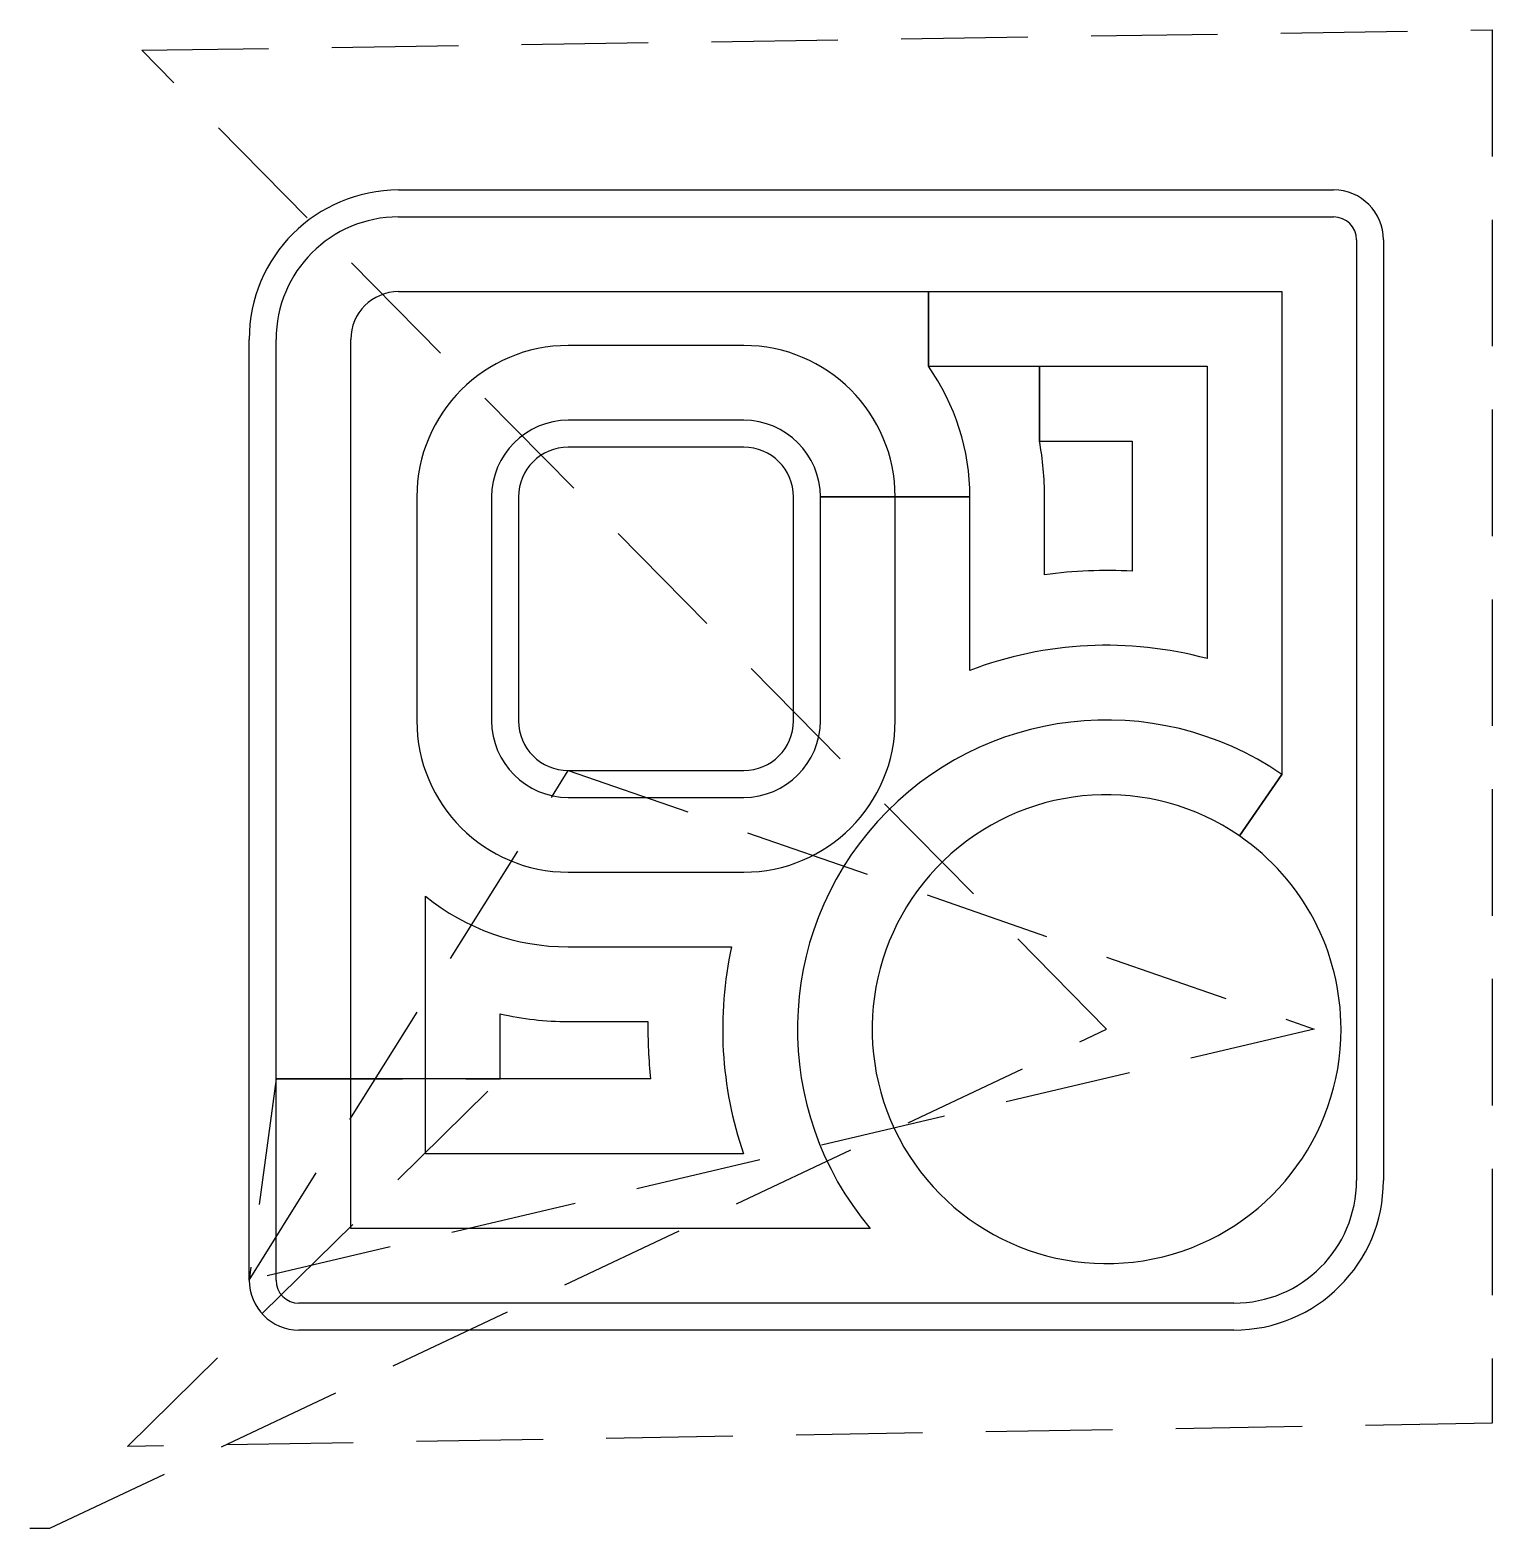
# Model space of a CAD drawing. Extents: x 0 to 73.4, y 0 to 75.2.
import ezdxf

# ---------------------------------------------------------------- set-up
doc = ezdxf.new("R2010")
doc.units = 0
doc.linetypes.add('DASHED2', pattern=[9.525, 6.35, -3.175])
doc.layers.get('0').update_dxf_attribs({"linetype": 'CONTINUOUS'})

msp = doc.modelspace()

# ---------------------------------------------------------------- linework, layer by layer
at = {"color": 1, "linetype": 'DASHED2'}
for p, q in [((5.621, 74.161, 1), (73.36, 75.181, 1)), ((73.36, 75.181, 1), (73.36, 5.256, 1)), ((54.021, 25.038, 1), (5.621, 74.161, 1)), ((10.998, 12.436, 10), (27.011, 38.016, 10)), ((10.998, 12.436, 10), (27.011, 38.016, 10)), ((10.998, 12.436, 10), (27.011, 38.016, 10)), ((27.011, 38.016, 10), (27.011, 38.016, 1)), ((27.011, 38.016, -5), (27.011, 38.016, 10)), ((27.011, 38.016, 10), (64.435, 25.038, 10)), ((27.011, 38.016, 10), (27.011, 38.016, -4)), ((27.011, 38.016, -10), (27.011, 38.016, 10)), ((27.011, 38.016, 10), (64.435, 25.038, 10)), ((27.011, 38.016, 10), (27.011, 38.016, -9)), ((27.011, 38.016, -12.5), (27.011, 38.016, 10)), ((27.011, 38.016, 10), (64.435, 25.038, 10)), ((1, 0, 1), (54.021, 25.038, 1)), ((64.435, 25.038, 10), (10.998, 12.436, 10)), ((64.435, 25.038, 10), (10.998, 12.436, 10)), ((4.892, 4.091, 5), (23.598, 22.536, 5)), ((12.348, 22.536, 10), (10.998, 12.436, 10)), ((12.348, 22.536, -3.75), (12.348, 22.536, 10)), ((12.348, 22.536, 10), (23.598, 22.536, 10)), ((12.348, 22.536, -7.5), (12.348, 22.536, 10)), ((12.348, 22.536, 10), (23.598, 22.536, 10)), ((12.348, 22.536, -11.25), (12.348, 22.536, 10)), ((12.348, 22.536, 10), (23.598, 22.536, 10)), ((12.348, 22.536, -12.5), (12.348, 22.536, 10)), ((23.598, 22.536, 5), (23.598, 22.536, 1)), ((23.598, 22.536, 10), (23.598, 22.536, -2.75)), ((23.598, 22.536, 10), (23.598, 22.536, -6.5)), ((23.598, 22.536, 10), (23.598, 22.536, -10.25)), ((10.998, 12.436, 10), (10.998, 12.436, 1)), ((10.998, 12.436, -5), (10.998, 12.436, 10)), ((10.998, 12.436, 10), (10.998, 12.436, -4)), ((10.998, 12.436, -10), (10.998, 12.436, 10)), ((10.998, 12.436, 10), (10.998, 12.436, -9)), ((10.998, 12.436, -12.5), (10.998, 12.436, 10)), ((73.36, 5.256, 1), (4.892, 4.091, 1)), ((4.892, 4.091, 1), (4.892, 4.091, 5)), ((0, 0, 5), (1, 0, 1))]:
    msp.add_line(p, q, dxfattribs=at)
at = {"color": 0}
for p, q in [((73.36, 75.181, 1), (73.36, 75.181, -10)), ((73.36, 75.181, -10), (73.36, 75.181, 1)), ((5.621, 74.161, 1), (5.621, 74.161, -10)), ((5.621, 74.161, -10), (5.621, 74.161, 1)), ((18.498, 67.151, -5), (65.41, 67.151, -5)), ((18.498, 67.151, -10), (65.41, 67.151, -10)), ((18.498, 67.151, -12.5), (65.41, 67.151, -12.5)), ((18.498, 65.801, -3.75), (65.41, 65.801, -3.75)), ((18.498, 65.801, -7.5), (65.41, 65.801, -7.5)), ((18.498, 65.801, -11.25), (65.41, 65.801, -11.25)), ((18.498, 65.801, -12.5), (65.41, 65.801, -12.5)), ((66.56, 64.651, -3.75), (66.56, 17.436, -3.75)), ((66.56, 64.651, -7.5), (66.56, 17.436, -7.5)), ((66.56, 64.651, -11.25), (66.56, 17.436, -11.25)), ((66.56, 64.651, -12.5), (66.56, 17.436, -12.5)), ((67.91, 64.651, -5), (67.91, 17.436, -5)), ((67.91, 64.651, -10), (67.91, 17.436, -10)), ((67.91, 64.651, -12.5), (67.91, 17.436, -12.5)), ((18.498, 62.051, -3.75), (45.077, 62.051, -3.75)), ((18.498, 62.051, -7.5), (45.077, 62.051, -7.5)), ((18.498, 62.051, -11.25), (45.077, 62.051, -11.25)), ((18.498, 62.051, -12.5), (45.077, 62.051, -12.5)), ((45.077, 62.051, -3.75), (45.077, 58.301, -3.75)), ((45.077, 58.301, -3.75), (45.077, 62.051, -3.75)), ((45.077, 62.051, -3.75), (62.81, 62.051, -3.75)), ((45.077, 62.051, -7.5), (45.077, 58.301, -7.5)), ((45.077, 58.301, -7.5), (45.077, 62.051, -7.5)), ((45.077, 62.051, -7.5), (62.81, 62.051, -7.5)), ((45.077, 62.051, -11.25), (45.077, 58.301, -11.25)), ((45.077, 58.301, -11.25), (45.077, 62.051, -11.25)), ((45.077, 62.051, -11.25), (62.81, 62.051, -11.25)), ((45.077, 62.051, -12.5), (45.077, 58.301, -12.5)), ((45.077, 58.301, -12.5), (45.077, 62.051, -12.5)), ((45.077, 62.051, -12.5), (62.81, 62.051, -12.5)), ((62.81, 62.051, -3.75), (62.81, 37.823, -3.75)), ((62.81, 62.051, -7.5), (62.81, 37.823, -7.5)), ((62.81, 62.051, -11.25), (62.81, 37.823, -11.25)), ((62.81, 62.051, -12.5), (62.81, 37.823, -12.5)), ((10.998, 12.436, -5), (10.998, 59.651, -5)), ((10.998, 12.436, -10), (10.998, 59.651, -10)), ((10.998, 12.436, -12.5), (10.998, 59.651, -12.5)), ((12.348, 22.536, -3.75), (12.348, 59.651, -3.75)), ((12.348, 22.536, -7.5), (12.348, 59.651, -7.5)), ((12.348, 22.536, -11.25), (12.348, 59.651, -11.25)), ((12.348, 22.536, -12.5), (12.348, 59.651, -12.5)), ((16.098, 22.536, -3.75), (16.098, 59.651, -3.75)), ((16.098, 22.536, -7.5), (16.098, 59.651, -7.5)), ((16.098, 22.536, -11.25), (16.098, 59.651, -11.25)), ((16.098, 22.536, -12.5), (16.098, 59.651, -12.5)), ((35.812, 59.345, -3.75), (27.011, 59.345, -3.75)), ((35.812, 59.345, -7.5), (27.011, 59.345, -7.5)), ((35.812, 59.345, -11.25), (27.011, 59.345, -11.25)), ((35.812, 59.345, -12.5), (27.011, 59.345, -12.5)), ((45.077, 58.301, -3.75), (50.649, 58.301, -3.75)), ((45.077, 58.301, -7.5), (50.649, 58.301, -7.5)), ((45.077, 58.301, -11.25), (50.649, 58.301, -11.25)), ((45.077, 58.301, -12.5), (50.649, 58.301, -12.5)), ((50.649, 58.301, -3.75), (50.649, 54.551, -3.75)), ((50.649, 54.551, -3.75), (50.649, 58.301, -3.75)), ((50.649, 58.301, -3.75), (59.06, 58.301, -3.75)), ((50.649, 58.301, -7.5), (50.649, 54.551, -7.5)), ((50.649, 54.551, -7.5), (50.649, 58.301, -7.5)), ((50.649, 58.301, -7.5), (59.06, 58.301, -7.5)), ((50.649, 58.301, -11.25), (50.649, 54.551, -11.25)), ((50.649, 54.551, -11.25), (50.649, 58.301, -11.25)), ((50.649, 58.301, -11.25), (59.06, 58.301, -11.25)), ((50.649, 58.301, -12.5), (50.649, 54.551, -12.5)), ((50.649, 54.551, -12.5), (50.649, 58.301, -12.5)), ((50.649, 58.301, -12.5), (59.06, 58.301, -12.5)), ((59.06, 58.301, -3.75), (59.06, 43.631, -3.75)), ((59.06, 58.301, -7.5), (59.06, 43.631, -7.5)), ((59.06, 58.301, -11.25), (59.06, 43.631, -11.25)), ((59.06, 58.301, -12.5), (59.06, 43.631, -12.5)), ((35.812, 55.595, -3.75), (27.011, 55.595, -3.75)), ((35.812, 55.595, -7.5), (27.011, 55.595, -7.5)), ((35.812, 55.595, -11.25), (27.011, 55.595, -11.25)), ((35.812, 55.595, -12.5), (27.011, 55.595, -12.5)), ((35.812, 54.245, -5), (27.011, 54.245, -5)), ((35.812, 54.245, -10), (27.011, 54.245, -10)), ((35.812, 54.245, -12.5), (27.011, 54.245, -12.5)), ((50.649, 54.551, -3.75), (55.31, 54.551, -3.75)), ((50.649, 54.551, -7.5), (55.31, 54.551, -7.5)), ((50.649, 54.551, -11.25), (55.31, 54.551, -11.25)), ((50.649, 54.551, -12.5), (55.31, 54.551, -12.5)), ((55.31, 54.551, -3.75), (55.31, 48.016, -3.75)), ((55.31, 54.551, -7.5), (55.31, 48.016, -7.5)), ((55.31, 54.551, -11.25), (55.31, 48.016, -11.25)), ((55.31, 54.551, -12.5), (55.31, 48.016, -12.5)), ((19.411, 51.745, -3.75), (19.411, 40.516, -3.75)), ((19.411, 51.745, -7.5), (19.411, 40.516, -7.5)), ((19.411, 51.745, -11.25), (19.411, 40.516, -11.25)), ((19.411, 51.745, -12.5), (19.411, 40.516, -12.5)), ((23.161, 51.745, -3.75), (23.161, 40.516, -3.75)), ((23.161, 51.745, -7.5), (23.161, 40.516, -7.5)), ((23.161, 51.745, -11.25), (23.161, 40.516, -11.25)), ((23.161, 51.745, -12.5), (23.161, 40.516, -12.5)), ((24.511, 51.745, -5), (24.511, 40.516, -5)), ((24.511, 51.745, -10), (24.511, 40.516, -10)), ((24.511, 51.745, -12.5), (24.511, 40.516, -12.5)), ((38.312, 40.516, -5), (38.312, 51.745, -5)), ((38.312, 40.516, -10), (38.312, 51.745, -10)), ((38.312, 40.516, -12.5), (38.312, 51.745, -12.5)), ((43.412, 51.745, -3.75), (39.662, 51.745, -3.75)), ((39.662, 40.516, -3.75), (39.662, 51.745, -3.75)), ((39.662, 51.745, -3.75), (47.162, 51.745, -3.75)), ((43.412, 51.745, -7.5), (39.662, 51.745, -7.5)), ((39.662, 40.516, -7.5), (39.662, 51.745, -7.5)), ((39.662, 51.745, -7.5), (47.162, 51.745, -7.5)), ((43.412, 51.745, -11.25), (39.662, 51.745, -11.25)), ((39.662, 40.516, -11.25), (39.662, 51.745, -11.25)), ((39.662, 51.745, -11.25), (47.162, 51.745, -11.25)), ((43.412, 51.745, -12.5), (39.662, 51.745, -12.5)), ((39.662, 40.516, -12.5), (39.662, 51.745, -12.5)), ((39.662, 51.745, -12.5), (47.162, 51.745, -12.5)), ((47.162, 51.745, -3.75), (43.412, 51.745, -3.75)), ((43.412, 40.516, -3.75), (43.412, 51.745, -3.75)), ((47.162, 51.745, -7.5), (43.412, 51.745, -7.5)), ((43.412, 40.516, -7.5), (43.412, 51.745, -7.5)), ((47.162, 51.745, -11.25), (43.412, 51.745, -11.25)), ((43.412, 40.516, -11.25), (43.412, 51.745, -11.25)), ((47.162, 51.745, -12.5), (43.412, 51.745, -12.5)), ((43.412, 40.516, -12.5), (43.412, 51.745, -12.5)), ((47.162, 43.039, -3.75), (47.162, 51.745, -3.75)), ((47.162, 43.039, -7.5), (47.162, 51.745, -7.5)), ((47.162, 43.039, -11.25), (47.162, 51.745, -11.25)), ((47.162, 43.039, -12.5), (47.162, 51.745, -12.5)), ((50.912, 47.841, -3.75), (50.912, 51.745, -3.75)), ((50.912, 47.841, -7.5), (50.912, 51.745, -7.5)), ((50.912, 47.841, -11.25), (50.912, 51.745, -11.25)), ((50.912, 47.841, -12.5), (50.912, 51.745, -12.5)), ((27.011, 38.016, 1), (27.011, 38.016, -5)), ((27.011, 38.016, -5), (35.812, 38.016, -5)), ((27.011, 38.016, -4), (27.011, 38.016, -10)), ((27.011, 38.016, -10), (35.812, 38.016, -10)), ((27.011, 38.016, -9), (27.011, 38.016, -12.5)), ((27.011, 38.016, -12.5), (35.812, 38.016, -12.5)), ((62.81, 37.823, -3.75), (60.685, 34.732, -3.75)), ((60.685, 34.732, -3.75), (62.81, 37.823, -3.75)), ((62.81, 37.823, -7.5), (60.685, 34.732, -7.5)), ((60.685, 34.732, -7.5), (62.81, 37.823, -7.5)), ((62.81, 37.823, -11.25), (60.685, 34.732, -11.25)), ((60.685, 34.732, -11.25), (62.81, 37.823, -11.25)), ((62.81, 37.823, -12.5), (60.685, 34.732, -12.5)), ((60.685, 34.732, -12.5), (62.81, 37.823, -12.5)), ((27.011, 36.666, -3.75), (35.812, 36.666, -3.75)), ((27.011, 36.666, -7.5), (35.812, 36.666, -7.5)), ((27.011, 36.666, -11.25), (35.812, 36.666, -11.25)), ((27.011, 36.666, -12.5), (35.812, 36.666, -12.5)), ((27.011, 32.916, -3.75), (35.812, 32.916, -3.75)), ((27.011, 32.916, -7.5), (35.812, 32.916, -7.5)), ((27.011, 32.916, -11.25), (35.812, 32.916, -11.25)), ((27.011, 32.916, -12.5), (35.812, 32.916, -12.5)), ((19.848, 22.536, -3.75), (19.848, 31.712, -3.75)), ((19.848, 22.536, -7.5), (19.848, 31.712, -7.5)), ((19.848, 22.536, -11.25), (19.848, 31.712, -11.25)), ((19.848, 22.536, -12.5), (19.848, 31.712, -12.5)), ((27.011, 29.166, -3.75), (35.205, 29.166, -3.75)), ((27.011, 29.166, -7.5), (35.205, 29.166, -7.5)), ((27.011, 29.166, -11.25), (35.205, 29.166, -11.25)), ((27.011, 29.166, -12.5), (35.205, 29.166, -12.5)), ((23.598, 22.536, -3.75), (23.598, 25.807, -3.75)), ((23.598, 22.536, -7.5), (23.598, 25.807, -7.5)), ((23.598, 22.536, -11.25), (23.598, 25.807, -11.25)), ((23.598, 22.536, -12.5), (23.598, 25.807, -12.5)), ((27.011, 25.416, -3.75), (31.01, 25.416, -3.75)), ((27.011, 25.416, -7.5), (31.01, 25.416, -7.5)), ((27.011, 25.416, -11.25), (31.01, 25.416, -11.25)), ((27.011, 25.416, -12.5), (31.01, 25.416, -12.5)), ((54.021, 25.038, 1), (54.021, 25.038, -10)), ((54.021, 25.038, -10), (54.021, 25.038, 1)), ((16.098, 22.536, -3.75), (12.348, 22.536, -3.75)), ((12.348, 12.436, -3.75), (12.348, 22.536, -3.75)), ((16.098, 22.536, -7.5), (12.348, 22.536, -7.5)), ((12.348, 12.436, -7.5), (12.348, 22.536, -7.5)), ((16.098, 22.536, -11.25), (12.348, 22.536, -11.25)), ((12.348, 12.436, -11.25), (12.348, 22.536, -11.25)), ((16.098, 22.536, -12.5), (12.348, 22.536, -12.5)), ((12.348, 12.436, -12.5), (12.348, 22.536, -12.5)), ((19.848, 22.536, -3.75), (16.098, 22.536, -3.75)), ((16.098, 15.036, -3.75), (16.098, 22.536, -3.75)), ((19.848, 22.536, -7.5), (16.098, 22.536, -7.5)), ((16.098, 15.036, -7.5), (16.098, 22.536, -7.5)), ((19.848, 22.536, -11.25), (16.098, 22.536, -11.25)), ((16.098, 15.036, -11.25), (16.098, 22.536, -11.25)), ((19.848, 22.536, -12.5), (16.098, 22.536, -12.5)), ((16.098, 15.036, -12.5), (16.098, 22.536, -12.5)), ((23.598, 22.536, -3.75), (19.848, 22.536, -3.75)), ((19.848, 18.786, -3.75), (19.848, 22.536, -3.75)), ((23.598, 22.536, -7.5), (19.848, 22.536, -7.5)), ((19.848, 18.786, -7.5), (19.848, 22.536, -7.5)), ((23.598, 22.536, -11.25), (19.848, 22.536, -11.25)), ((19.848, 18.786, -11.25), (19.848, 22.536, -11.25)), ((23.598, 22.536, -12.5), (19.848, 22.536, -12.5)), ((19.848, 18.786, -12.5), (19.848, 22.536, -12.5)), ((23.598, 22.536, 1), (23.598, 22.536, -3.75)), ((31.144, 22.536, -3.75), (23.598, 22.536, -3.75)), ((23.598, 22.536, -2.75), (23.598, 22.536, -7.5)), ((31.144, 22.536, -7.5), (23.598, 22.536, -7.5)), ((23.598, 22.536, -6.5), (23.598, 22.536, -11.25)), ((31.144, 22.536, -11.25), (23.598, 22.536, -11.25)), ((23.598, 22.536, -10.25), (23.598, 22.536, -12.5)), ((31.144, 22.536, -12.5), (23.598, 22.536, -12.5)), ((35.8, 18.786, -3.75), (19.848, 18.786, -3.75)), ((35.8, 18.786, -7.5), (19.848, 18.786, -7.5)), ((35.8, 18.786, -11.25), (19.848, 18.786, -11.25)), ((35.8, 18.786, -12.5), (19.848, 18.786, -12.5)), ((42.162, 15.036, -3.75), (16.098, 15.036, -3.75)), ((42.162, 15.036, -7.5), (16.098, 15.036, -7.5)), ((42.162, 15.036, -11.25), (16.098, 15.036, -11.25)), ((42.162, 15.036, -12.5), (16.098, 15.036, -12.5)), ((10.998, 12.436, 1), (10.998, 12.436, -5)), ((10.998, 12.436, -4), (10.998, 12.436, -10)), ((10.998, 12.436, -9), (10.998, 12.436, -12.5)), ((60.41, 11.286, -3.75), (13.498, 11.286, -3.75)), ((60.41, 11.286, -7.5), (13.498, 11.286, -7.5)), ((60.41, 11.286, -11.25), (13.498, 11.286, -11.25)), ((60.41, 11.286, -12.5), (13.498, 11.286, -12.5)), ((60.41, 9.936, -5), (13.498, 9.936, -5)), ((60.41, 9.936, -10), (13.498, 9.936, -10)), ((60.41, 9.936, -12.5), (13.498, 9.936, -12.5)), ((73.36, 5.256, 1), (73.36, 5.256, -10)), ((73.36, 5.256, -10), (73.36, 5.256, 1)), ((4.892, 4.091, 1), (4.892, 4.091, -10)), ((4.892, 4.091, -10), (4.892, 4.091, 1))]:
    msp.add_line(p, q, dxfattribs=at)
for centre, radius, start, end in [((18.498, 59.651, -5), 7.5, 90, 180), ((18.498, 59.651, -10), 7.5, 90, 180), ((18.498, 59.651, -12.5), 7.5, 90, 180), ((65.41, 64.651, -5), 2.5, 360, 90), ((65.41, 64.651, -10), 2.5, 360, 90), ((65.41, 64.651, -12.5), 2.5, 360, 90), ((18.498, 59.651, -3.75), 6.15, 90, 180), ((18.498, 59.651, -7.5), 6.15, 90, 180), ((18.498, 59.651, -11.25), 6.15, 90, 180), ((18.498, 59.651, -12.5), 6.15, 90, 180), ((65.41, 64.651, -3.75), 1.15, 360, 90), ((65.41, 64.651, -7.5), 1.15, 360, 90), ((65.41, 64.651, -11.25), 1.15, 360, 90), ((65.41, 64.651, -12.5), 1.15, 360, 90), ((18.498, 59.651, -3.75), 2.4, 90, 180), ((18.498, 59.651, -7.5), 2.4, 90, 180), ((18.498, 59.651, -11.25), 2.4, 90, 180), ((18.498, 59.651, -12.5), 2.4, 90, 180), ((27.011, 51.745, -3.75), 7.6, 90, 180), ((27.011, 51.745, -7.5), 7.6, 90, 180), ((27.011, 51.745, -11.25), 7.6, 90, 180), ((27.011, 51.745, -12.5), 7.6, 90, 180), ((35.812, 51.745, -3.75), 7.6, 360, 90), ((35.812, 51.745, -7.5), 7.6, 360, 90), ((35.812, 51.745, -11.25), 7.6, 360, 90), ((35.812, 51.745, -12.5), 7.6, 360, 90), ((35.812, 51.745, -3.75), 11.35, 360, 35.2836), ((35.812, 51.745, -7.5), 11.35, 360, 35.2836), ((35.812, 51.745, -11.25), 11.35, 360, 35.2836), ((35.812, 51.745, -12.5), 11.35, 360, 35.2836), ((27.011, 51.745, -3.75), 3.85, 90, 180), ((27.011, 51.745, -7.5), 3.85, 90, 180), ((27.011, 51.745, -11.25), 3.85, 90, 180), ((27.011, 51.745, -12.5), 3.85, 90, 180), ((35.812, 51.745, -3.75), 3.85, 360, 90), ((35.812, 51.745, -7.5), 3.85, 360, 90), ((35.812, 51.745, -11.25), 3.85, 360, 90), ((35.812, 51.745, -12.5), 3.85, 360, 90), ((27.011, 51.745, -5), 2.5, 90, 180), ((27.011, 51.745, -10), 2.5, 90, 180), ((27.011, 51.745, -12.5), 2.5, 90, 180), ((35.812, 51.745, -5), 2.5, 360, 90), ((35.812, 51.745, -10), 2.5, 360, 90), ((35.812, 51.745, -12.5), 2.5, 360, 90), ((35.812, 51.745, -3.75), 15.1, 360, 10.7094), ((35.812, 51.745, -7.5), 15.1, 360, 10.7094), ((35.812, 51.745, -11.25), 15.1, 360, 10.7094), ((35.812, 51.745, -12.5), 15.1, 360, 10.7094), ((54.022, 25.038, -3.75), 23.014, 86.7917, 97.7664), ((54.022, 25.038, -7.5), 23.014, 86.7917, 97.7664), ((54.022, 25.038, -11.25), 23.014, 86.7917, 97.7664), ((54.022, 25.038, -12.5), 23.014, 86.7917, 97.7664), ((54.022, 25.038, -3.75), 19.264, 74.8391, 110.861), ((54.022, 25.038, -7.5), 19.264, 74.8391, 110.861), ((54.022, 25.038, -11.25), 19.264, 74.8391, 110.861), ((54.022, 25.038, -12.5), 19.264, 74.8391, 110.861), ((27.011, 40.516, -3.75), 7.6, 180, 270), ((27.011, 40.516, -7.5), 7.6, 180, 270), ((27.011, 40.516, -11.25), 7.6, 180, 270), ((27.011, 40.516, -12.5), 7.6, 180, 270), ((27.011, 40.516, -3.75), 3.85, 180, 270), ((27.011, 40.516, -7.5), 3.85, 180, 270), ((27.011, 40.516, -11.25), 3.85, 180, 270), ((27.011, 40.516, -12.5), 3.85, 180, 270), ((27.011, 40.516, -5), 2.5, 180, 270), ((27.011, 40.516, -10), 2.5, 180, 270), ((27.011, 40.516, -12.5), 2.5, 180, 270), ((35.812, 40.516, -3.75), 7.6, 270, 360), ((35.812, 40.516, -3.75), 3.85, 270, 360), ((35.812, 40.516, -7.5), 7.6, 270, 360), ((35.812, 40.516, -7.5), 3.85, 270, 360), ((35.812, 40.516, -11.25), 7.6, 270, 360), ((35.812, 40.516, -11.25), 3.85, 270, 360), ((35.812, 40.516, -12.5), 7.6, 270, 360), ((35.812, 40.516, -12.5), 3.85, 270, 360), ((35.812, 40.516, -5), 2.5, 270, 360), ((35.812, 40.516, -10), 2.5, 270, 360), ((35.812, 40.516, -12.5), 2.5, 270, 360), ((54.022, 25.038, -3.75), 15.514, 55.4966, 220.142), ((54.022, 25.038, -7.5), 15.514, 55.4966, 220.142), ((54.022, 25.038, -11.25), 15.514, 55.4966, 220.142), ((54.022, 25.038, -12.5), 15.514, 55.4966, 220.142), ((54.021, 25.038, -3.75), 11.764, 55.494, 0), ((54.021, 25.038, -7.5), 11.764, 55.494, 0), ((54.021, 25.038, -11.25), 11.764, 55.494, 0), ((54.021, 25.038, -12.5), 11.764, 55.494, 0), ((54.021, 25.038, -3.75), 11.764, 360, 55.494), ((54.021, 25.038, -7.5), 11.764, 360, 55.494), ((54.021, 25.038, -11.25), 11.764, 360, 55.494), ((54.021, 25.038, -12.5), 11.764, 360, 55.494), ((27.011, 40.516, -3.75), 11.35, 230.868, 270), ((27.011, 40.516, -7.5), 11.35, 230.868, 270), ((27.011, 40.516, -11.25), 11.35, 230.868, 270), ((27.011, 40.516, -12.5), 11.35, 230.868, 270), ((54.022, 25.038, -3.75), 19.265, 167.627, 198.937), ((54.022, 25.038, -7.5), 19.265, 167.627, 198.937), ((54.022, 25.038, -11.25), 19.265, 167.627, 198.937), ((54.022, 25.038, -12.5), 19.265, 167.627, 198.937), ((27.011, 40.516, -3.75), 15.1, 256.937, 270), ((27.011, 40.516, -7.5), 15.1, 256.937, 270), ((27.011, 40.516, -11.25), 15.1, 256.937, 270), ((27.011, 40.516, -12.5), 15.1, 256.937, 270), ((54.021, 25.038, -3.75), 23.014, 179.059, 186.241), ((54.021, 25.038, -7.5), 23.014, 179.059, 186.241), ((54.021, 25.038, -11.25), 23.014, 179.059, 186.241), ((54.021, 25.038, -12.5), 23.014, 179.059, 186.241), ((60.41, 17.436, -3.75), 6.15, 270, 0), ((60.41, 17.436, -7.5), 6.15, 270, 0), ((60.41, 17.436, -11.25), 6.15, 270, 0), ((60.41, 17.436, -12.5), 6.15, 270, 0), ((60.41, 17.436, -5), 7.5, 270, 360), ((60.41, 17.436, -10), 7.5, 270, 360), ((60.41, 17.436, -12.5), 7.5, 270, 360), ((13.498, 12.436, -5), 2.5, 180, 270), ((13.498, 12.436, -10), 2.5, 180, 270), ((13.498, 12.436, -12.5), 2.5, 180, 270), ((13.498, 12.436, -3.75), 1.15, 180, 270), ((13.498, 12.436, -7.5), 1.15, 180, 270), ((13.498, 12.436, -11.25), 1.15, 180, 270), ((13.498, 12.436, -12.5), 1.15, 180, 270)]:
    msp.add_arc(centre, radius, start, end)

doc.saveas('drawing.dxf')
